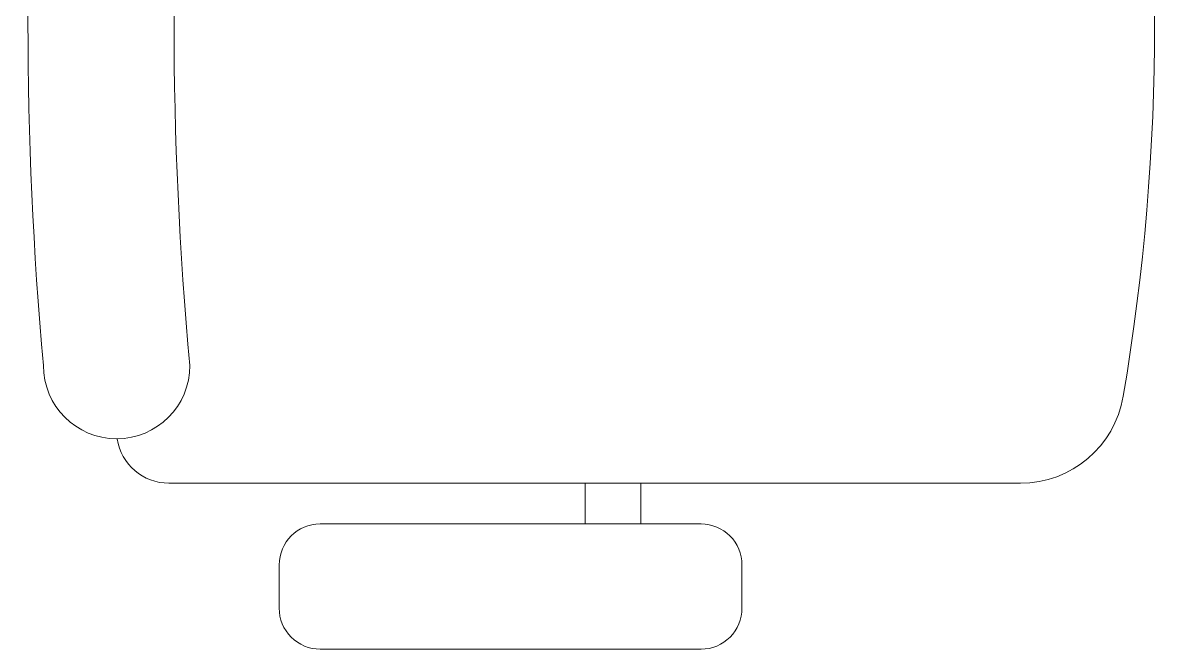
# Model space of a CAD drawing. Header units: millimetres. Extents: x -160614 to 59925, y -157025 to 0.
# Drawn here: x -32940 to -32393, y -107185 to -106885 of the extents above; entities that cross this region are included whole.
import ezdxf

# ---------------------------------------------------------------- set-up
doc = ezdxf.new("R2010")
doc.units = ezdxf.units.MM
doc.header["$LTSCALE"] = 8
doc.layers.get('0').update_dxf_attribs({"color": 9, "lineweight": 5})
doc.layers.add('72_EGR_EQP_TAG', color=9, linetype='Continuous', lineweight=5)
doc.layers.add('LOADING', color=9, linetype='Continuous', lineweight=5)
doc.layers.get('0').off()
doc.layers.get('0').freeze()

# ---------------------------------------------------------------- blocks, each defined once
blk = doc.blocks.new('GF21018-P')
for p, q in [((-0.2206958158158443, 0.4756307261486727), (-0.2206958158158443, 0.0674977280054634)), ((-0.2805980196294406, 0.3422072443699342), (-0.2598282612620899, 0.3422072443699342)), ((-0.3002131404457629, 0.322592123553612), (-0.3002131404457629, 0.1400010304266672)), ((-0.2402131404457641, 0.322592123553612), (-0.2402131404457641, 0.1400010304266708)), ((-0.2402131404457641, 0.2937232591883401), (-0.2206958158158443, 0.2937232591883365)), ((-0.2402131404457641, 0.2670847420663591), (-0.2206958158158443, 0.2670847420663591)), ((-0.2805980196294406, 0.1203859096103415), (-0.2598282612620899, 0.120385909610345))]:
    blk.add_line(p, q)
for centre, radius, start, end in [((-0.0001010474000793, -0.5294775460345988), 1.069482816835118, 80.36711584008485, 99.63288415991525), ((-0.1706958158158436, 0.4756307261486727), 0.05, 99.63288415991494, 180), ((-0.2805980196294406, 0.322592123553612), 0.0196151208163253, 90, 180.0000000000001), ((-0.2598282612620899, 0.322592123553612), 0.0196151208163253, 359.9999999999999, 90), ((-0.2805980196294406, 0.1400010304266672), 0.0196151208163253, 180.0000000000001, 270.0000000000004), ((-0.2598282612620899, 0.1400010304266708), 0.0196151208163253, 270.0000000000006, 359.9999999999999), ((-0.1642902328567111, 0.0424977280054613), 0.0351139560901341, 90.00000000000004, 270), ((-4.0174444003e-06, 1.846735474002139), 1.776735474005004, 264.6945553321505, 275.3052680112835), ((-0.1956958158158457, 0.0674977280054634), 0.025, 179.9999999999999, 261.4720758531367), ((-3.2405935642e-06, 1.831363171438854), 1.831363171441721, 264.8532206013883, 275.1469821681523)]:
    blk.add_arc(centre, radius, start, end)
blk = doc.blocks.new('1stF')
at = {"layer": 'LOADING', "color": 9, "extrusion": (-7.774263848861105e-06, 8.1701128856128e-07, 0.9999999999694468), "xscale": -1000.000000000003, "yscale": 1000.000000000003, "zscale": 1000.000000000002, "rotation": 270.0014107646746}
blk.add_blockref('GF21018-P', (-32937.72044349307, -106884.9855380923, 0.1725814835938077), dxfattribs=at)

msp = doc.modelspace()

# ---------------------------------------------------------------- block references
at = {"layer": '72_EGR_EQP_TAG'}
msp.add_blockref('1stF', (0, 0), dxfattribs=at)

doc.saveas('drawing.dxf')
